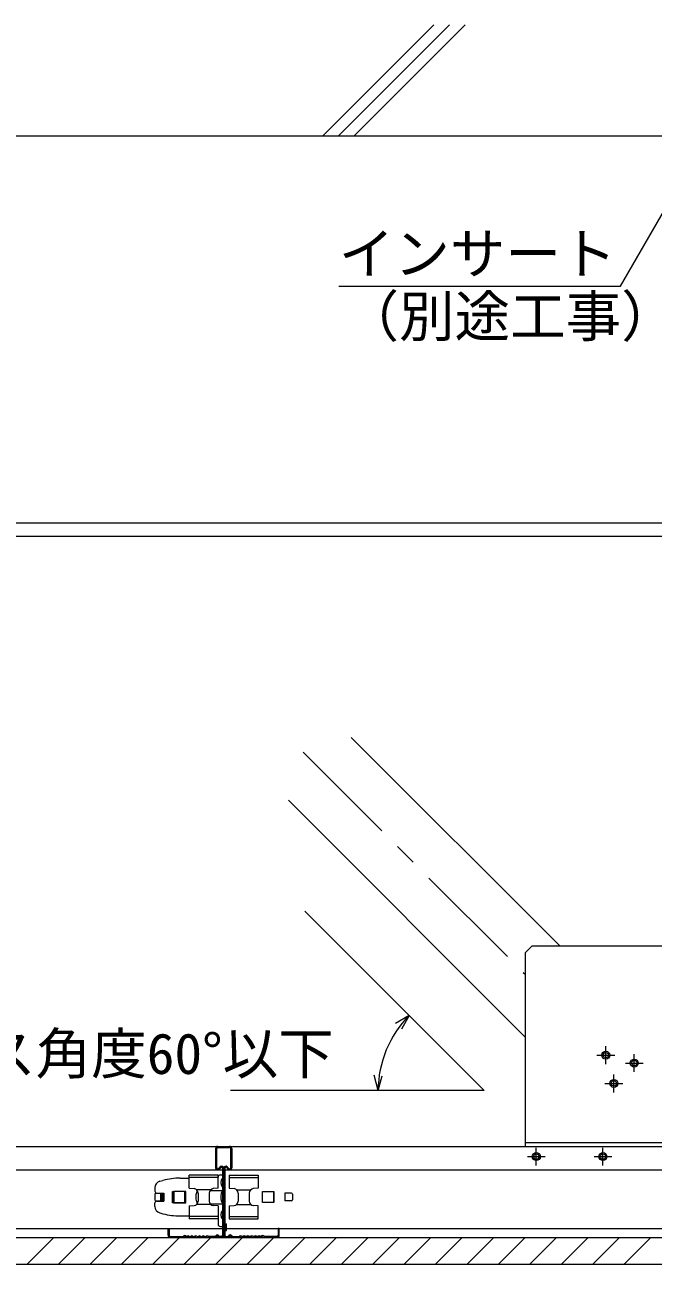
# Model space of a CAD drawing. Units: millimetres at full size, sheet at 1:10; details may follow other scales. Extents: x -2077 to 2023, y -1433 to 1417.
# Drawn here: x 410 to 693, y 401 to 959 of the extents above; entities that cross this region are included whole.
import ezdxf
from ezdxf.enums import TextEntityAlignment as Align

# ---------------------------------------------------------------- set-up
doc = ezdxf.new("R2010")
doc.units = ezdxf.units.MM
doc.header["$LTSCALE"] = 10
doc.linetypes.add('CHAIN1', pattern=[8, 5, -1, 1, -1])
for name, color, linetype, lineweight in [('1-0_断面', 7, 'Continuous', 9), ('1-1_寸法', 7, 'Continuous', 9), ('1-2_文字', 7, 'Continuous', 9), ('1-3_ＤＨクロス', 7, 'Continuous', 9)]:
    doc.layers.add(name, color=color, linetype=linetype, lineweight=lineweight)
doc.styles.add('ＭＳ ゴシック', font='')
doc.styles.get('ＭＳ ゴシック').set_extended_font_data('MS Gothic')

msp = doc.modelspace()

# ---------------------------------------------------------------- linework, layer by layer
at = {"layer": '1-0_断面'}
for p, q in [((-253.81, 908.99), (1689.45, 908.99)), ((557.28, 638.42), (651.24, 544.46)), ((529, 610.13), (635.55, 503.58)), ((638.55, 544.46), (635.55, 541.46)), ((635.55, 541.46), (635.55, 454.46)), ((803.47, 544.46), (638.55, 544.46)), ((671.83, 491.49), (671.83, 499.49)), ((667.83, 495.49), (675.83, 495.49)), ((680.65, 491.96), (688.65, 491.96)), ((684.65, 487.96), (684.65, 495.96)), ((675.45, 478.77), (675.45, 486.77)), ((671.45, 482.77), (679.45, 482.77)), ((-165.65, 454.46), (604.33, 454.46)), ((604.33, 454.46), (710.35, 454.46)), ((705.55, 456.06), (635.55, 456.06)), ((640.55, 445.86), (640.55, 453.86)), ((670.55, 445.86), (670.55, 453.86)), ((636.55, 449.86), (644.55, 449.86)), ((666.55, 449.86), (674.55, 449.86)), ((-165.65, 443.86), (604.33, 443.86)), ((484.35, 435.66), (484.35, 441.49)), ((497.35, 441.49), (484.35, 441.49)), ((497.35, 440.46), (484.35, 440.46)), ((497.35, 435.66), (497.35, 441.49)), ((498.35, 441.66), (499.35, 441.66)), ((502.35, 441.49), (502.35, 435.66)), ((502.35, 441.49), (515.35, 441.49)), ((502.35, 440.46), (515.35, 440.46)), ((604.33, 443.86), (710.35, 443.86)), ((468.85, 435.86), (468.85, 434.26)), ((471.08, 438.76), (472.5, 439.14)), ((480.27, 440.16), (484.35, 440.16)), ((484.35, 435.66), (486.53, 435.47)), ((493.98, 434.94), (487.72, 434.94)), ((497.35, 435.66), (495.18, 435.47)), ((502.35, 435.66), (504.53, 435.47)), ((505.72, 434.94), (511.98, 434.94)), ((468.85, 432.91), (468.85, 430.41)), ((469.35, 433.41), (472.35, 433.41)), ((469.35, 429.91), (472.35, 429.91)), ((469.65, 433.46), (472.85, 433.46)), ((469.65, 429.86), (472.85, 429.86)), ((471.35, 433.41), (471.35, 429.91)), ((471.85, 433.41), (471.85, 429.91)), ((472.35, 433.41), (472.35, 429.91)), ((472.85, 433.46), (472.85, 429.86)), ((476.75, 434.21), (477.25, 434.21)), ((476.75, 429.11), (476.75, 434.21)), ((477.25, 434.21), (477.25, 429.11)), ((482.75, 434.21), (477.25, 434.21)), ((477.25, 434.16), (477.25, 429.16)), ((482.35, 434.16), (477.25, 434.16)), ((477.47, 434.16), (477.47, 429.16)), ((482.35, 429.16), (482.35, 434.16)), ((482.75, 429.11), (482.75, 434.21)), ((487.35, 432.66), (487.35, 430.66)), ((488.35, 433.48), (488.35, 429.85)), ((493.35, 433.48), (493.35, 429.85)), ((493.74, 434.66), (499.35, 434.66)), ((506.35, 433.48), (506.35, 429.85)), ((511.35, 433.48), (511.35, 429.85)), ((517.35, 429.16), (517.35, 434.16)), ((517.35, 434.16), (522.46, 434.16)), ((522.24, 434.16), (522.24, 429.16)), ((522.35, 434.16), (522.35, 429.16)), ((522.46, 434.16), (522.46, 429.16)), ((530.35, 433.41), (527.35, 433.41)), ((527.35, 433.41), (527.35, 429.91)), ((530.35, 429.91), (527.35, 429.91)), ((530.85, 432.91), (530.85, 430.41)), ((468.85, 427.46), (468.85, 429.06)), ((471.08, 424.57), (472.5, 424.18)), ((477.25, 429.11), (476.75, 429.11)), ((477.25, 429.16), (482.35, 429.16)), ((477.25, 429.11), (482.75, 429.11)), ((484.35, 427.66), (486.53, 427.85)), ((484.35, 427.66), (484.35, 421.83)), ((493.98, 428.39), (487.72, 428.39)), ((493.74, 428.66), (499.35, 428.66)), ((497.35, 427.66), (495.18, 427.85)), ((497.35, 427.66), (497.35, 421.83)), ((502.35, 427.66), (504.53, 427.85)), ((502.35, 427.66), (502.35, 421.83)), ((505.72, 428.39), (511.98, 428.39)), ((522.46, 429.16), (517.35, 429.16)), ((480.27, 423.16), (484.35, 423.16)), ((497.35, 422.86), (484.35, 422.86)), ((497.35, 421.83), (484.35, 421.83)), ((497.35, 423.16), (497.35, 419.46)), ((498.35, 418.46), (499.35, 418.46)), ((499.35, 419.56), (501.05, 419.56)), ((502.35, 422.86), (515.35, 422.86)), ((502.35, 421.83), (515.35, 421.83)), ((-253.81, 417.46), (726.85, 417.46)), ((-253.81, 413.46), (727.35, 413.46)), ((411.39, 401.46), (423.39, 413.46)), ((425.54, 401.46), (437.54, 413.46)), ((439.68, 401.46), (451.68, 413.46)), ((453.82, 401.46), (465.82, 413.46)), ((467.96, 401.46), (479.96, 413.46)), ((482.1, 401.46), (494.1, 413.46)), ((496.25, 401.46), (508.25, 413.46)), ((510.39, 401.46), (522.39, 413.46)), ((524.53, 401.46), (536.53, 413.46)), ((538.67, 401.46), (550.67, 413.46)), ((552.82, 401.46), (564.82, 413.46)), ((566.96, 401.46), (578.96, 413.46)), ((581.1, 401.46), (593.1, 413.46)), ((595.24, 401.46), (607.24, 413.46)), ((609.38, 401.46), (621.38, 413.46)), ((623.53, 401.46), (635.53, 413.46)), ((637.67, 401.46), (649.67, 413.46)), ((651.81, 401.46), (663.81, 413.46)), ((665.95, 401.46), (677.95, 413.46)), ((680.09, 401.46), (692.09, 413.46)), ((-253.81, 401.46), (1689.45, 401.46))]:
    msp.add_line(p, q, dxfattribs=at)
at = {"layer": '1-0_断面', "color": 4, "linetype": 'CHAIN1'}
msp.add_line((535.68, 631.74), (635.55, 531.86), dxfattribs=at)
at = {"layer": '1-0_断面'}
for points in [[(515.35, 441.49), (515.35, 435.66), (513.18, 435.47)], [(515.35, 421.83), (515.35, 427.66), (513.18, 427.85)], [(499.35, 416.56), (501.05, 416.56), (501.05, 419.56)]]:
    msp.add_lwpolyline(points, dxfattribs=at)
for centre, radius in [((671.83, 495.49), 1.8), ((671.83, 495.49), 1.2), ((684.65, 491.96), 1.8), ((684.65, 491.96), 1.2), ((675.45, 482.77), 1.8), ((675.45, 482.77), 1.2), ((640.55, 449.86), 1.8), ((670.55, 449.86), 1.8), ((640.55, 449.86), 1.2), ((670.55, 449.86), 1.2)]:
    msp.add_circle(centre, radius, dxfattribs=at)
for centre, radius, start, end in [((498.35, 440.66), 1, 90, 180), ((471.85, 435.86), 3, 105, 180), ((480.27, 410.16), 30, 90, 105), ((486.35, 433.48), 2, 0, 85), ((495.35, 433.48), 2, 95, 180), ((501.45, 438.16), 2.9, 136.3972, 223.6028), ((504.35, 433.48), 2, 0, 85), ((513.35, 433.48), 2, 95, 180), ((469.65, 434.26), 0.8, 180, 270), ((469.35, 432.91), 0.5, 90, 180), ((469.35, 430.41), 0.5, 180, 270), ((469.65, 429.06), 0.8, 90, 180), ((486.35, 429.85), 2, 275, 0), ((489.35, 432.66), 2, 125.7767, 180), ((489.35, 430.66), 2, 180, 234.2233), ((495.35, 429.85), 2, 180, 265), ((504.58, 431.66), 6.03, 150.1372, 209.8628), ((504.35, 429.85), 2, 275, 0), ((513.35, 429.85), 2, 180, 265), ((530.35, 432.91), 0.5, 0, 90), ((530.35, 430.41), 0.5, 270, 0), ((471.85, 427.46), 3, 180, 255), ((480.27, 453.16), 30, 255, 270), ((501.45, 423.66), 2.9, 136.3972, 223.6028), ((498.35, 419.46), 1, 180, 270)]:
    msp.add_arc(centre, radius, start, end, dxfattribs=at)
at = {"layer": '1-1_寸法'}
for p, q in [((544.41, 908.99), (594.41, 958.99)), ((551.48, 908.99), (601.48, 958.99)), ((558.55, 908.99), (608.55, 958.99)), ((304.56, 734.99), (1154.76, 734.99)), ((299.95, 728.99), (1150.15, 728.99))]:
    msp.add_line(p, q, dxfattribs=at)
at = {"layer": '1-2_文字'}
for p, q in [((678.44, 841.43), (720, 913.41)), ((551.61, 841.43), (678.44, 841.43)), ((617.14, 479.56), (536.38, 560.33)), ((583.36, 513.34), (577.22, 509.8)), ((583.36, 513.34), (579.83, 507.23)), ((569.37, 479.56), (567.5, 486.53)), ((569.37, 479.56), (571.16, 486.26)), ((617.14, 479.56), (502.93, 479.56))]:
    msp.add_line(p, q, dxfattribs=at)
msp.add_arc((617.14, 479.56), 47.77, 135, 180, dxfattribs=at)
at = {"layer": '1-3_ＤＨクロス'}
for p, q in [((496.2, 453.46), (496.2, 444.86)), ((496.7, 444.86), (496.7, 453.46)), ((497.2, 454.46), (502.5, 454.46)), ((497.2, 453.96), (502.5, 453.96)), ((503, 444.86), (503, 453.46)), ((503.5, 453.46), (503.5, 444.86)), ((497.58, 444.53), (498.32, 445.27)), ((497.91, 444.16), (498.67, 444.92)), ((499.35, 444.63), (499.35, 414.46)), ((499.85, 444.63), (499.85, 414.46)), ((499.85, 443.6), (499.85, 414.46)), ((500.35, 444.63), (500.35, 414.46)), ((501.8, 444.16), (501.04, 444.92)), ((502.13, 444.53), (501.39, 445.27)), ((474.85, 417.46), (475.35, 417.46)), ((474.85, 414.46), (474.85, 417.46)), ((475.35, 417.46), (475.35, 414.46)), ((475.85, 413.96), (481.58, 413.96)), ((475.85, 413.46), (481.58, 413.46)), ((481.86, 414.16), (481.72, 414.02)), ((482.21, 413.8), (482.08, 413.67)), ((482.5, 413.8), (482.63, 413.67)), ((482.99, 414.02), (482.85, 414.16)), ((483.29, 413.96), (483.13, 413.96)), ((483.29, 413.46), (483.13, 413.46)), ((484.42, 413.96), (484.99, 413.96)), ((484.42, 413.46), (484.99, 413.46)), ((486.12, 413.96), (486.69, 413.96)), ((486.69, 413.46), (486.12, 413.46)), ((487.82, 413.96), (488.39, 413.96)), ((488.39, 413.46), (487.82, 413.46)), ((489.52, 413.96), (490.09, 413.96)), ((489.52, 413.46), (490.09, 413.46)), ((491.22, 413.96), (491.79, 413.96)), ((491.79, 413.46), (491.22, 413.46)), ((495.8, 413.96), (492.92, 413.96)), ((492.92, 413.46), (495.79, 413.46)), ((496.11, 414.11), (496.27, 414.29)), ((496.65, 413.97), (496.49, 413.78)), ((497.26, 413.97), (497.42, 413.78)), ((497.8, 414.11), (497.64, 414.29)), ((498.85, 413.96), (498.11, 413.96)), ((498.11, 413.46), (498.85, 413.46)), ((500.85, 413.96), (501.6, 413.96)), ((501.6, 413.46), (500.85, 413.46)), ((501.91, 414.11), (502.07, 414.29)), ((502.45, 413.97), (502.29, 413.78)), ((503.06, 413.97), (503.22, 413.78)), ((503.6, 414.11), (503.44, 414.29)), ((503.91, 413.96), (506.79, 413.96)), ((506.79, 413.46), (503.92, 413.46)), ((508.49, 413.96), (507.92, 413.96)), ((507.92, 413.46), (508.49, 413.46)), ((510.19, 413.96), (509.62, 413.96)), ((509.62, 413.46), (510.19, 413.46)), ((511.89, 413.96), (511.32, 413.96)), ((511.32, 413.46), (511.89, 413.46)), ((513.59, 413.96), (513.02, 413.96)), ((513.02, 413.46), (513.59, 413.46)), ((515.29, 413.96), (514.72, 413.96)), ((514.72, 413.46), (515.29, 413.46)), ((516.42, 413.96), (516.58, 413.96)), ((516.42, 413.46), (516.58, 413.46)), ((516.72, 414.02), (516.86, 414.16)), ((517.21, 413.8), (517.08, 413.67)), ((517.5, 413.8), (517.63, 413.67)), ((517.85, 414.16), (517.99, 414.02)), ((523.85, 413.96), (518.13, 413.96)), ((523.85, 413.46), (518.13, 413.46)), ((524.85, 417.46), (524.35, 417.46)), ((524.35, 417.46), (524.35, 414.46)), ((524.85, 414.46), (524.85, 417.46))]:
    msp.add_line(p, q, dxfattribs=at)
for centre, radius, start, end in [((497.2, 453.46), 1, 90, 180), ((497.2, 453.46), 0.5, 90, 180), ((502.5, 453.46), 1, 0, 90), ((502.5, 453.46), 0.5, 0, 90), ((497.2, 444.86), 1, 180, 315), ((497.2, 444.86), 0.5, 180, 317.848), ((498.95, 444.63), 0.9, 0, 135), ((498.95, 444.63), 0.4, 0, 135), ((500.75, 444.63), 0.9, 45, 180), ((500.75, 444.63), 0.4, 45, 180), ((502.5, 444.86), 1, 225, 0), ((502.5, 444.86), 0.5, 222.152, 0), ((475.85, 414.46), 1, 180, 270), ((475.85, 414.46), 0.5, 180, 270), ((481.58, 414.16), 0.2, 270, 315), ((481.58, 414.16), 0.7, 270, 315), ((482.35, 413.66), 0.7, 45, 135), ((482.35, 413.66), 0.2, 45, 135), ((483.13, 414.16), 0.7, 225, 270), ((483.13, 414.16), 0.2, 225, 270), ((483.29, 414.16), 0.2, 270, 308.9424), ((483.29, 414.16), 0.7, 270, 308.9424), ((483.85, 413.46), 0.7, 51.0576, 128.9424), ((483.85, 413.46), 0.2, 53.1301, 128.9424), ((484.42, 414.16), 0.7, 231.0576, 270), ((484.42, 414.16), 0.2, 231.0576, 270), ((484.99, 414.16), 0.2, 270, 308.9424), ((484.99, 414.16), 0.7, 270, 308.9424), ((485.55, 413.46), 0.7, 51.0576, 128.9424), ((485.55, 413.46), 0.2, 51.0576, 126.8699), ((486.12, 414.16), 0.7, 231.0576, 270), ((486.12, 414.16), 0.2, 231.0576, 270), ((486.69, 414.16), 0.2, 270, 308.9424), ((486.69, 414.16), 0.7, 270, 308.9424), ((487.25, 413.46), 0.7, 51.0576, 128.9424), ((487.25, 413.46), 0.2, 51.0576, 126.8699), ((487.82, 414.16), 0.7, 231.0576, 270), ((487.82, 414.16), 0.2, 231.0576, 270), ((488.39, 414.16), 0.2, 270, 308.9424), ((488.39, 414.16), 0.7, 270, 308.9424), ((488.95, 413.46), 0.7, 51.0576, 128.9424), ((488.95, 413.46), 0.2, 51.0576, 126.8699), ((489.52, 414.16), 0.7, 231.0576, 270), ((489.52, 414.16), 0.2, 231.0576, 270), ((490.09, 414.16), 0.2, 270, 308.9424), ((490.09, 414.16), 0.7, 270, 308.9424), ((490.65, 413.46), 0.7, 51.0576, 128.9424), ((490.65, 413.46), 0.2, 51.0576, 126.8699), ((491.22, 414.16), 0.7, 231.0576, 270), ((491.22, 414.16), 0.2, 231.0576, 270), ((491.79, 414.16), 0.2, 270, 308.9424), ((491.79, 414.16), 0.7, 270, 308.9424), ((492.35, 413.46), 0.7, 51.0576, 128.9424), ((492.35, 413.46), 0.2, 51.0576, 126.8699), ((492.92, 414.16), 0.7, 231.0576, 270), ((492.92, 414.16), 0.2, 231.0576, 270), ((495.8, 414.36), 0.4, 270, 320), ((495.8, 414.36), 0.9, 270, 320), ((496.95, 413.71), 0.9, 40, 140), ((496.95, 413.71), 0.4, 40, 140), ((498.11, 414.36), 0.9, 220, 270), ((498.11, 414.36), 0.4, 220, 270), ((498.85, 414.46), 1, 270, 0), ((498.85, 414.46), 0.5, 270, 0), ((500.85, 414.46), 1, 180, 270), ((500.85, 414.46), 0.5, 180, 270), ((501.6, 414.36), 0.4, 270, 320), ((501.6, 414.36), 0.9, 270, 320), ((502.75, 413.71), 0.9, 40, 140), ((502.75, 413.71), 0.4, 40, 140), ((503.91, 414.36), 0.9, 220, 270), ((503.91, 414.36), 0.4, 220, 270), ((506.79, 414.16), 0.2, 270, 308.9424), ((506.79, 414.16), 0.7, 270, 308.9424), ((507.35, 413.46), 0.7, 51.0576, 128.9424), ((507.35, 413.46), 0.2, 53.1301, 128.9424), ((507.92, 414.16), 0.7, 231.0576, 270), ((507.92, 414.16), 0.2, 231.0576, 270), ((508.49, 414.16), 0.2, 270, 308.9424), ((508.49, 414.16), 0.7, 270, 308.9424), ((509.05, 413.46), 0.7, 51.0576, 128.9424), ((509.05, 413.46), 0.2, 53.1301, 128.9424), ((509.62, 414.16), 0.7, 231.0576, 270), ((509.62, 414.16), 0.2, 231.0576, 270), ((510.19, 414.16), 0.2, 270, 308.9424), ((510.19, 414.16), 0.7, 270, 308.9424), ((510.75, 413.46), 0.7, 51.0576, 128.9424), ((510.75, 413.46), 0.2, 53.1301, 128.9424), ((511.32, 414.16), 0.7, 231.0576, 270), ((511.32, 414.16), 0.2, 231.0576, 270), ((511.89, 414.16), 0.2, 270, 308.9424), ((511.89, 414.16), 0.7, 270, 308.9424), ((512.45, 413.46), 0.7, 51.0576, 128.9424), ((512.45, 413.46), 0.2, 53.1301, 128.9424), ((513.02, 414.16), 0.7, 231.0576, 270), ((513.02, 414.16), 0.2, 231.0576, 270), ((513.59, 414.16), 0.2, 270, 308.9424), ((513.59, 414.16), 0.7, 270, 308.9424), ((514.15, 413.46), 0.7, 51.0576, 128.9424), ((514.15, 413.46), 0.2, 53.1301, 128.9424), ((514.72, 414.16), 0.7, 231.0576, 270), ((514.72, 414.16), 0.2, 231.0576, 270), ((515.29, 414.16), 0.2, 270, 308.9424), ((515.29, 414.16), 0.7, 270, 308.9424), ((515.85, 413.46), 0.7, 51.0576, 128.9424), ((515.85, 413.46), 0.2, 51.0576, 126.8699), ((516.42, 414.16), 0.7, 231.0576, 270), ((516.42, 414.16), 0.2, 231.0576, 270), ((516.58, 414.16), 0.2, 270, 315), ((516.58, 414.16), 0.7, 270, 315), ((517.35, 413.66), 0.7, 45, 135), ((517.35, 413.66), 0.2, 45, 135), ((518.13, 414.16), 0.7, 225, 270), ((518.13, 414.16), 0.2, 225, 270), ((523.85, 414.46), 1, 270, 0), ((523.85, 414.46), 0.5, 270, 0)]:
    msp.add_arc(centre, radius, start, end, dxfattribs=at)

# ---------------------------------------------------------------- texts
at = {"layer": '1-2_文字', "style": 'ＭＳ ゴシック'}
for s, p in [('インサート', (551.61, 841.43)), ('（別途工事）', (553.76, 813.21)), ('ブレース角度60°以下', (315.19, 481.54))]:
    msp.add_text(s, height=18.33, dxfattribs=at).set_placement(p, align=Align.BOTTOM_LEFT)

doc.saveas('drawing.dxf')
